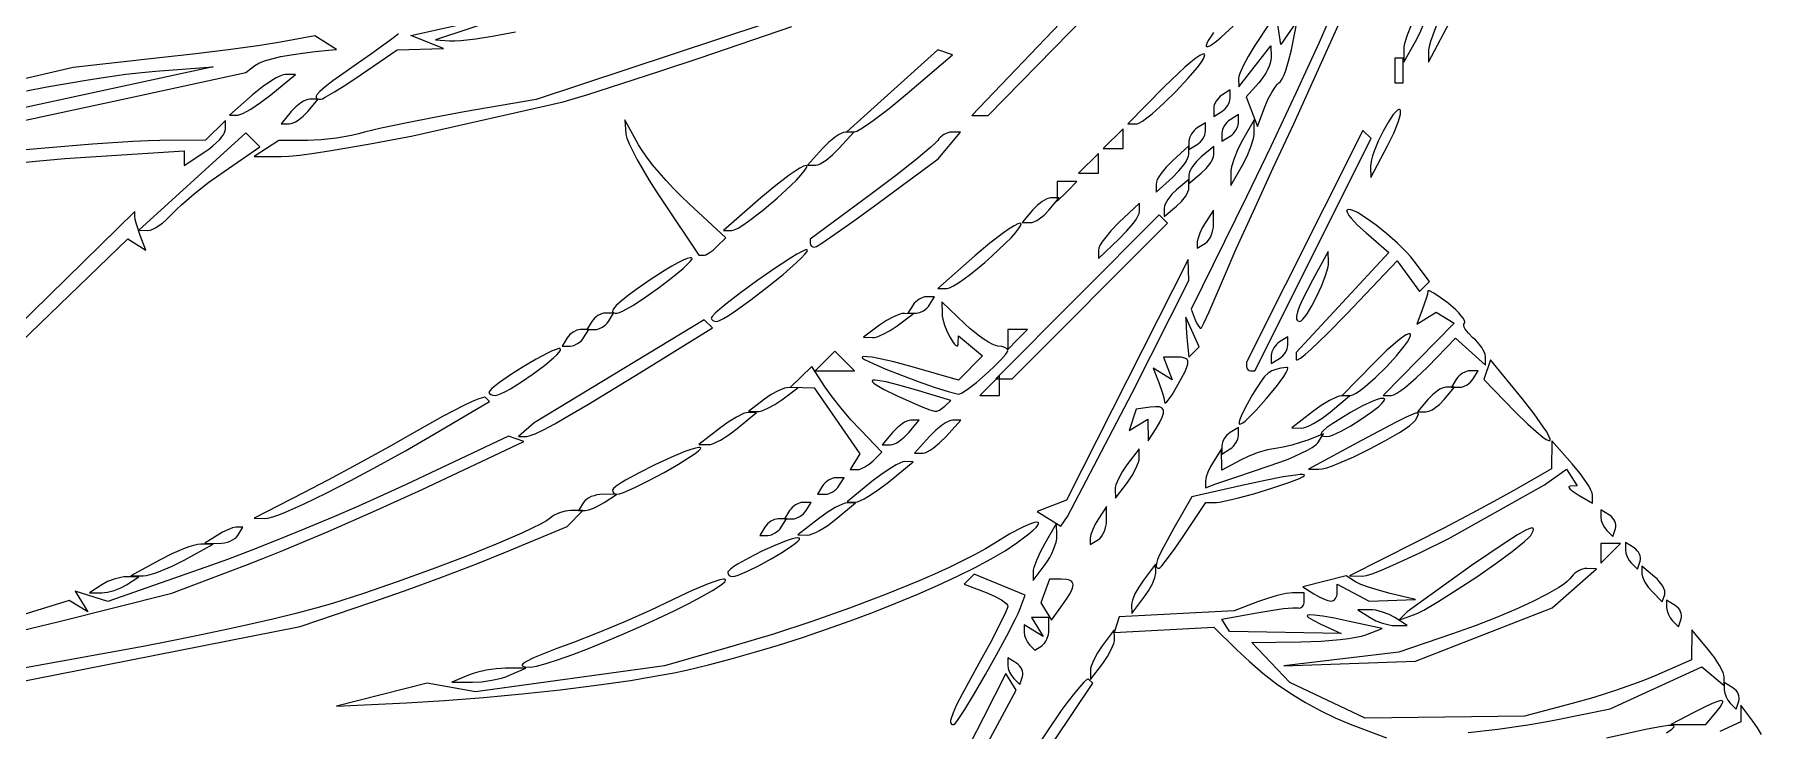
# Model space of a CAD drawing. Header units: millimetres. Extents: x 0.52 to 7.92, y 0.28 to 7.41.
# Drawn here: x 1.616 to 3.672, y 1.807 to 2.636 of the extents above; entities that cross this region are included whole.
import ezdxf

# ---------------------------------------------------------------- set-up
doc = ezdxf.new("R2010")
doc.units = ezdxf.units.MM
doc.header["$MEASUREMENT"] = 0

msp = doc.modelspace()

# ---------------------------------------------------------------- linework, layer by layer
at = {"flags": 128}
for points in [[(3.303922, 2.656863), (3.314982, 2.67896), (3.32404, 2.699265), (3.327526, 2.708041), (3.330161, 2.715525), (3.331827, 2.721436), (3.332408, 2.72549), (3.332408, 2.740196), (3.303922, 2.686275), (3.292861, 2.664177), (3.283803, 2.643873), (3.280317, 2.635096), (3.277683, 2.627612), (3.276016, 2.621702), (3.275435, 2.617647), (3.275435, 2.602941), (3.303922, 2.656863)], [(2.741445, 2.539216), (2.751354, 2.539216), (2.926471, 2.718678), (2.906863, 2.722692), (2.731537, 2.539216), (2.741445, 2.539216)], [(3.080572, 2.549621), (3.084565, 2.559098), (3.089049, 2.567637), (3.093475, 2.574301), (3.095496, 2.576638), (3.097296, 2.578155), (3.099057, 2.579895), (3.100966, 2.582873), (3.102961, 2.586926), (3.104982, 2.591892), (3.108858, 2.603915), (3.112108, 2.617647), (3.118837, 2.651961), (3.099737, 2.624139), (3.085806, 2.717043)], [(3.005083, 2.286342), (3.008062, 2.292099), (3.014207, 2.305651), (3.032408, 2.348039), (3.046552, 2.380549), (3.066831, 2.425582), (3.090534, 2.477187), (3.114954, 2.529412), (3.195542, 2.708686)], [(3.16672, 2.675466), (3.145099, 2.626417), (3.117523, 2.566158), (3.087537, 2.502329), (3.058687, 2.442574), (2.992986, 2.308824), (2.997704, 2.296146), (2.999746, 2.29145), (3.001818, 2.288036), (3.003677, 2.286226), (3.004452, 2.286023), (3.005083, 2.286342)], [(3.259804, 2.627451), (3.265244, 2.638128), (3.269699, 2.649081), (3.272709, 2.659023), (3.273529, 2.663212), (3.273815, 2.666667), (3.273815, 2.681373), (3.259804, 2.656863), (3.254364, 2.646186), (3.249909, 2.635233), (3.246898, 2.625291), (3.246079, 2.621101), (3.245793, 2.617647), (3.245793, 2.602941), (3.259804, 2.627451)], [(2.171569, 2.655356), (2.093137, 2.629507), (2.110465, 2.628479)], [(1.573529, 2.526966), (1.730392, 2.560786), (1.867647, 2.590553), (1.87835, 2.599111), (1.882914, 2.601802), (1.889722, 2.604456), (1.898561, 2.60703), (1.909215, 2.609478), (1.921469, 2.611757), (1.935109, 2.613823), (1.94992, 2.61563), (1.965686, 2.617136), (1.97549, 2.617947), (1.949473, 2.634442), (1.90856, 2.626802), (1.884552, 2.622948), (1.849426, 2.618101), (1.807904, 2.612882), (1.764706, 2.60791), (1.661765, 2.596657), (1.450244, 2.547204)], [(2.485294, 2.648766), (2.213035, 2.558365), (2.127549, 2.543612), (2.091735, 2.537132), (2.057415, 2.530394), (2.028486, 2.524195), (2.008841, 2.519332), (2.001466, 2.517415), (1.993229, 2.51562), (1.97528, 2.512559), (1.957211, 2.510464), (1.948825, 2.509878), (1.941241, 2.509654), (1.906863, 2.509504), (1.877451, 2.490496), (1.909594, 2.490346)], [(1.909594, 2.490346), (1.918596, 2.490828), (1.931915, 2.492269), (1.948908, 2.494565), (1.968931, 2.497614), (2.015494, 2.505564), (2.066457, 2.5153), (2.245098, 2.555629), (2.274653, 2.564488), (2.315265, 2.577356), (2.361581, 2.592505), (2.408246, 2.608212), (2.517473, 2.645571)], [(2.04902, 2.636807), (2.043442, 2.632075), (2.031878, 2.62344), (2.016018, 2.612129), (1.997549, 2.599372), (1.982764, 2.589146), (1.970918, 2.580571), (1.961923, 2.573557), (1.955688, 2.568017), (1.952124, 2.563862), (1.951316, 2.562277), (1.951142, 2.561004), (1.951592, 2.560034), (1.952653, 2.559354), (1.954315, 2.558954), (1.956567, 2.558824)], [(1.956567, 2.558824), (1.958562, 2.559424), (1.962109, 2.561144), (1.97307, 2.567463), (1.987863, 2.576815), (2.004902, 2.588235), (2.04765, 2.617647), (2.102941, 2.619025), (2.063725, 2.63448), (2.130062, 2.64919)], [(2.110465, 2.628479), (2.116311, 2.628398), (2.123421, 2.628756), (2.141142, 2.630719), (2.163057, 2.634216), (2.188592, 2.639093)], [(3.019332, 2.638126), (3.015663, 2.63286), (3.013011, 2.628546), (3.011375, 2.625219), (3.01076, 2.622916), (3.010836, 2.622161), (3.011167, 2.621675), (3.011755, 2.621464), (3.012598, 2.621532), (3.015056, 2.622524), (3.018542, 2.624688), (3.023059, 2.62806), (3.028608, 2.632677), (3.042815, 2.645796)], [(3.086544, 2.649862), (3.067847, 2.621499), (3.060599, 2.609713), (3.054686, 2.598589), (3.050718, 2.589378), (3.049653, 2.585882), (3.049302, 2.583333), (3.049456, 2.573529), (3.087799, 2.622549), (3.088017, 2.608615), (3.087756, 2.605479), (3.086923, 2.601902), (3.085578, 2.598009), (3.083782, 2.593924), (3.081595, 2.589773), (3.079078, 2.585681), (3.07629, 2.581771), (3.073293, 2.57817), (3.058351, 2.561659), (3.071933, 2.526265), (3.080572, 2.549621)], [(2.59208, 2.520032), (2.594939, 2.520888), (2.599734, 2.523505), (2.606209, 2.527695), (2.614106, 2.533272), (2.633141, 2.547838), (2.65478, 2.565701), (2.708733, 2.611795), (2.691176, 2.617416), (2.583333, 2.520457), (2.59208, 2.520032)], [(2.927342, 2.529412), (2.928713, 2.529631), (2.930422, 2.530273), (2.934749, 2.532712), (2.940113, 2.536516), (2.946304, 2.541468), (2.960326, 2.553961), (2.975132, 2.568474), (2.98904, 2.583289), (3.000368, 2.596686), (3.004539, 2.602317), (3.007434, 2.606949), (3.008843, 2.610368), (3.008924, 2.611556), (3.008555, 2.61236), (3.007835, 2.612629), (3.006696, 2.612443), (3.003261, 2.610788), (2.998448, 2.607555), (2.992452, 2.602904), (2.985471, 2.596996), (2.977701, 2.589989), (2.960583, 2.573324), (2.917486, 2.529412), (2.927342, 2.529412)], [(1.606397, 2.568696), (1.630622, 2.573361), (1.679657, 2.581857), (1.70302, 2.585457), (1.724648, 2.588469), (1.743817, 2.590777), (1.759804, 2.592265), (1.828431, 2.597302), (1.485294, 2.523007)], [(3.235294, 2.578431), (3.245098, 2.578431), (3.245098, 2.598039), (3.245098, 2.607843), (3.235294, 2.607843), (3.235294, 2.588235), (3.235294, 2.578431)], [(1.857843, 2.539878), (1.860413, 2.540379), (1.863971, 2.541797), (1.868356, 2.544034), (1.873407, 2.54699), (1.884865, 2.554665), (1.897059, 2.564029), (1.926471, 2.588138), (1.914762, 2.588187), (1.911849, 2.587702), (1.908046, 2.586296), (1.903514, 2.584066), (1.898413, 2.581112), (1.887151, 2.573428), (1.881311, 2.568896), (1.875547, 2.564035), (1.848039, 2.539835), (1.857843, 2.539878)], [(3.029412, 2.544118), (3.031381, 2.545535), (3.033218, 2.547244), (3.036336, 2.551277), (3.038442, 2.555696), (3.039016, 2.557888), (3.039216, 2.559981), (3.039216, 2.569785), (3.029412, 2.563725), (3.027442, 2.562308), (3.025605, 2.560599), (3.022488, 2.556566), (3.020381, 2.552147), (3.019808, 2.549955), (3.019608, 2.547862), (3.019608, 2.538058), (3.029412, 2.544118)], [(1.919168, 2.529412), (1.921386, 2.529712), (1.923937, 2.530572), (1.926731, 2.531932), (1.929677, 2.533732), (1.935664, 2.538408), (1.941176, 2.544118), (1.953381, 2.558824), (1.943577, 2.558824), (1.941359, 2.558523), (1.938808, 2.557663), (1.936014, 2.556303), (1.933068, 2.554504), (1.927081, 2.549828), (1.921569, 2.544118), (1.909364, 2.529412), (1.919168, 2.529412)], [(1.406877, 2.46547), (1.651961, 2.488074), (1.794118, 2.497125), (1.794118, 2.47994), (1.818627, 2.496), (1.823551, 2.499443), (1.828144, 2.503074), (1.832307, 2.506786), (1.835937, 2.510466), (1.838937, 2.514007), (1.841203, 2.517299), (1.842637, 2.520232), (1.843137, 2.522696), (1.843137, 2.533333), (1.819608, 2.509804), (1.765196, 2.509513), (1.751364, 2.509166), (1.732852, 2.508285), (1.685009, 2.505158), (1.628118, 2.500605), (1.568627, 2.495098)], [(2.412255, 2.37286), (2.413555, 2.373014), (2.415188, 2.373578), (2.419188, 2.375766), (2.42373, 2.379082), (2.428286, 2.383188), (2.438926, 2.393828), (2.395181, 2.43415), (2.386058, 2.442861), (2.376901, 2.452168), (2.367955, 2.461783), (2.359467, 2.471417), (2.351684, 2.480784), (2.344853, 2.489594), (2.33922, 2.49756), (2.335032, 2.504393), (2.318627, 2.534314), (2.319985, 2.517179), (2.321131, 2.512443), (2.323887, 2.505521), (2.328072, 2.496744), (2.333505, 2.486444), (2.340006, 2.474949), (2.347393, 2.462591), (2.355486, 2.449701), (2.364103, 2.436608), (2.406863, 2.37317), (2.412255, 2.37286)], [(3, 2.504902), (3.001969, 2.506319), (3.003807, 2.508028), (3.006924, 2.512061), (3.00903, 2.51648), (3.009604, 2.518672), (3.009804, 2.520765), (3.009804, 2.530569), (3, 2.52451), (2.998031, 2.523093), (2.996193, 2.521384), (2.993076, 2.517351), (2.99097, 2.512932), (2.990396, 2.51074), (2.990196, 2.508647), (2.990196, 2.498843), (3, 2.504902)], [(3.039216, 2.514706), (3.041185, 2.516123), (3.043022, 2.517832), (3.04614, 2.521865), (3.048246, 2.526284), (3.04882, 2.528476), (3.04902, 2.530569), (3.04902, 2.540373), (3.039216, 2.534314), (3.037246, 2.532896), (3.035409, 2.531187), (3.032292, 2.527155), (3.030185, 2.522735), (3.029612, 2.520544), (3.029412, 2.518451), (3.029412, 2.508647), (3.039216, 2.514706)], [(3.053922, 2.480392), (3.059362, 2.491069), (3.063817, 2.502022), (3.066827, 2.511964), (3.067647, 2.516153), (3.067933, 2.519608), (3.067933, 2.534314), (3.053922, 2.509804), (3.048481, 2.499127), (3.044026, 2.488174), (3.041016, 2.478232), (3.040196, 2.474043), (3.03991, 2.470588), (3.03991, 2.455882), (3.053922, 2.480392)], [(3.226632, 2.503376), (3.233967, 2.518396), (3.239239, 2.53143), (3.240948, 2.536766), (3.241957, 2.541082), (3.242204, 2.544203), (3.242023, 2.54526), (3.241628, 2.545954), (3.240978, 2.546355), (3.240201, 2.546406), (3.238303, 2.545533), (3.236012, 2.543485), (3.233408, 2.540413), (3.227572, 2.531798), (3.221425, 2.520892), (3.215597, 2.508898), (3.210716, 2.49702), (3.208827, 2.491501), (3.207412, 2.486462), (3.206549, 2.482054), (3.206316, 2.478428), (3.206749, 2.465686), (3.226632, 2.503376)], [(1.750931, 2.402387), (1.753469, 2.402725), (1.756574, 2.403859), (1.760124, 2.405705), (1.764, 2.408181), (1.76808, 2.411203), (1.772244, 2.414687), (1.776372, 2.41855), (1.780343, 2.42271), (1.784963, 2.427477), (1.790952, 2.433082), (1.806032, 2.445985), (1.823574, 2.459775), (1.841569, 2.472808), (1.884118, 2.502156), (1.867607, 2.518667), (1.740196, 2.402814), (1.750931, 2.402387)], [(2.545981, 2.480392), (2.548312, 2.480792), (2.551187, 2.481939), (2.554493, 2.483753), (2.558117, 2.486152), (2.565866, 2.492387), (2.573529, 2.5), (2.591274, 2.519608), (2.58147, 2.519608), (2.579139, 2.519208), (2.576263, 2.518061), (2.572957, 2.516247), (2.569334, 2.513848), (2.561585, 2.507613), (2.553922, 2.5), (2.536177, 2.480392), (2.545981, 2.480392)], [(2.544212, 2.382353), (2.546668, 2.383427), (2.551767, 2.386505), (2.568643, 2.397811), (2.592342, 2.414543), (2.620365, 2.434975), (2.691521, 2.487597), (2.718087, 2.519608), (2.707661, 2.519608), (2.705442, 2.519406), (2.703131, 2.518828), (2.698504, 2.516705), (2.694323, 2.513563), (2.692568, 2.511712), (2.691129, 2.509727), (2.688414, 2.506641), (2.683005, 2.501636), (2.6654, 2.486911), (2.640907, 2.467645), (2.612119, 2.445931), (2.539216, 2.392017), (2.539216, 2.387185), (2.53961, 2.385309), (2.540683, 2.383772), (2.542272, 2.382734), (2.544212, 2.382353)], [(2.9, 2.5), (2.911765, 2.5), (2.911765, 2.523529), (2.888235, 2.5), (2.9, 2.5)], [(3.06366, 2.235294), (3.068497, 2.235294), (3.20706, 2.511894), (3.197256, 2.521698), (3.058824, 2.245359), (3.058824, 2.240327), (3.059205, 2.238373), (3.060244, 2.236772), (3.061782, 2.235691), (3.06366, 2.235294)], [(2.870588, 2.470588), (2.882353, 2.470588), (2.882353, 2.494118), (2.858824, 2.470588), (2.870588, 2.470588)], [(2.970588, 2.465686), (2.978202, 2.47335), (2.984436, 2.481098), (2.986836, 2.484722), (2.988649, 2.488028), (2.989796, 2.490903), (2.990196, 2.493235), (2.990196, 2.503039), (2.970588, 2.485294), (2.962975, 2.477631), (2.95674, 2.469882), (2.954341, 2.466258), (2.952528, 2.462952), (2.951381, 2.460077), (2.95098, 2.457745), (2.95098, 2.447941), (2.970588, 2.465686)], [(3.004902, 2.470588), (3.010612, 2.476101), (3.015288, 2.482088), (3.017087, 2.485034), (3.018447, 2.487827), (3.019308, 2.490378), (3.019608, 2.492597), (3.019608, 2.502401), (3.004902, 2.490196), (2.999192, 2.484684), (2.994516, 2.478697), (2.992716, 2.475751), (2.991356, 2.472957), (2.990496, 2.470406), (2.990196, 2.468187), (2.990196, 2.458383), (3.004902, 2.470588)], [(2.446078, 2.40228), (2.448948, 2.403018), (2.453366, 2.405236), (2.459111, 2.408776), (2.465962, 2.413481), (2.482096, 2.425752), (2.5, 2.440785), (2.516356, 2.455849), (2.522942, 2.462445), (2.528278, 2.468204), (2.532224, 2.472967), (2.534639, 2.476574), (2.535229, 2.477894), (2.535383, 2.478865), (2.535084, 2.479468), (2.534314, 2.479682), (2.531444, 2.478918), (2.527026, 2.476682), (2.521281, 2.473131), (2.51443, 2.468422), (2.498296, 2.456166), (2.480392, 2.441176), (2.436275, 2.402546), (2.446078, 2.40228)], [(2.845098, 2.44902), (2.856863, 2.460784), (2.833333, 2.460784), (2.833333, 2.437255), (2.845098, 2.44902)], [(2.97549, 2.431373), (2.9812, 2.436885), (2.985876, 2.442872), (2.987676, 2.445818), (2.989036, 2.448612), (2.989896, 2.451163), (2.990196, 2.453381), (2.990196, 2.463185), (2.97549, 2.45098), (2.96978, 2.445468), (2.965104, 2.439481), (2.963305, 2.436535), (2.961945, 2.433741), (2.961084, 2.43119), (2.960784, 2.428972), (2.960784, 2.419168), (2.97549, 2.431373)], [(2.801521, 2.411765), (2.803739, 2.412065), (2.80629, 2.412925), (2.809084, 2.414285), (2.81203, 2.416085), (2.818017, 2.420761), (2.823529, 2.426471), (2.835734, 2.441176), (2.82593, 2.441176), (2.823712, 2.440876), (2.821161, 2.440016), (2.818367, 2.438656), (2.815421, 2.436857), (2.809434, 2.432181), (2.803922, 2.426471), (2.791717, 2.411765), (2.801521, 2.411765)], [(2.906863, 2.392157), (2.916379, 2.401871), (2.924173, 2.411299), (2.927172, 2.415569), (2.929439, 2.419363), (2.930872, 2.422547), (2.931373, 2.424987), (2.931373, 2.43479), (2.906863, 2.411765), (2.897346, 2.402051), (2.889553, 2.392623), (2.886554, 2.388353), (2.884287, 2.384559), (2.882853, 2.381374), (2.882353, 2.378935), (2.882353, 2.369131), (2.906863, 2.392157)], [(3.009804, 2.387255), (3.01177, 2.38881), (3.013599, 2.390916), (3.01525, 2.393478), (3.016684, 2.396404), (3.017861, 2.399601), (3.018742, 2.402977), (3.019288, 2.406438), (3.019458, 2.409892), (3.019308, 2.426471), (3.009804, 2.411765), (3.006102, 2.405429), (3.003048, 2.399049), (3.000958, 2.393367), (3.00015, 2.389127), (3, 2.381196), (3.009804, 2.387255)], [(3.178157, 2.303163), (3.237985, 2.366129), (3.264503, 2.329863), (3.276437, 2.341796), (3.258367, 2.365751), (3.254233, 2.370889), (3.249433, 2.376269), (3.238302, 2.387396), (3.225921, 2.398414), (3.213235, 2.408604), (3.201187, 2.417246), (3.190723, 2.423621), (3.18638, 2.425733), (3.182787, 2.427009), (3.180063, 2.427358), (3.179064, 2.427158), (3.178325, 2.426691), (3.178045, 2.426152), (3.178047, 2.425392), (3.178847, 2.423269), (3.180634, 2.420431), (3.183313, 2.416992), (3.190974, 2.408757), (3.201085, 2.399455), (3.227962, 2.376337), (3.117647, 2.257183), (3.117988, 2.24869), (3.118334, 2.248151), (3.119278, 2.248269), (3.122842, 2.25036), (3.128433, 2.254741), (3.135804, 2.261188), (3.1549, 2.279384), (3.178157, 2.303163)], [(1.563725, 2.235377), (1.727145, 2.392291), (1.74843, 2.379136), (1.741862, 2.396252), (1.737223, 2.410076), (1.735812, 2.415631), (1.735294, 2.419275), (1.735294, 2.425181), (1.551661, 2.245098)], [(2.702171, 2.33336), (2.705255, 2.334147), (2.709827, 2.336412), (2.715664, 2.339997), (2.722545, 2.344743), (2.73025, 2.350489), (2.738557, 2.357078), (2.747244, 2.364351), (2.756092, 2.372147), (2.771986, 2.387216), (2.77837, 2.393806), (2.78353, 2.399554), (2.78733, 2.404301), (2.789635, 2.407888), (2.790184, 2.409197), (2.790309, 2.410156), (2.789992, 2.410745), (2.789216, 2.410945), (2.786346, 2.41015), (2.781928, 2.407879), (2.776183, 2.404291), (2.769332, 2.399544), (2.753198, 2.387213), (2.735294, 2.372158), (2.691176, 2.333386), (2.702171, 2.33336)], [(2.769985, 2.22549), (2.779799, 2.22549), (2.964677, 2.41114), (2.954883, 2.420934), (2.760172, 2.22549), (2.769985, 2.22549)], [(2.309508, 2.303922), (2.312406, 2.304606), (2.316742, 2.306546), (2.3288, 2.313505), (2.343825, 2.323428), (2.359959, 2.334945), (2.375345, 2.346685), (2.388125, 2.357277), (2.392957, 2.361715), (2.396441, 2.365352), (2.398345, 2.368016), (2.398632, 2.36893), (2.398437, 2.369537), (2.397705, 2.369877), (2.396538, 2.369893), (2.392998, 2.369008), (2.388022, 2.366989), (2.381813, 2.363943), (2.374575, 2.359976), (2.366513, 2.355194), (2.348728, 2.343611), (2.33447, 2.333633), (2.323048, 2.325254), (2.314381, 2.318391), (2.308387, 2.312962), (2.304984, 2.308883), (2.304229, 2.307324), (2.304091, 2.306071), (2.304561, 2.305115), (2.305627, 2.304445), (2.307279, 2.304051), (2.309508, 2.303922)], [(2.428031, 2.294118), (2.431189, 2.295018), (2.436167, 2.297567), (2.442676, 2.301537), (2.450429, 2.306702), (2.468517, 2.319708), (2.488129, 2.334768), (2.506965, 2.350066), (2.522725, 2.363784), (2.528733, 2.369484), (2.533108, 2.374107), (2.535565, 2.377428), (2.535983, 2.378529), (2.535814, 2.379219), (2.535079, 2.379415), (2.533768, 2.379155), (2.529576, 2.377377), (2.523551, 2.374108), (2.51601, 2.369572), (2.497631, 2.357596), (2.476955, 2.343239), (2.456496, 2.328295), (2.438768, 2.314552), (2.431715, 2.308692), (2.426288, 2.303804), (2.422801, 2.300113), (2.421883, 2.298786), (2.421569, 2.297842), (2.422079, 2.296396), (2.423467, 2.295212), (2.425522, 2.294411), (2.428031, 2.294118)], [(2.84577, 2.061792), (2.922009, 2.208203), (2.990196, 2.342876), (2.989165, 2.367647), (2.844279, 2.080967), (2.809373, 2.067573), (2.837718, 2.050055), (2.84577, 2.061792)], [(3.122297, 2.294118), (3.12389, 2.294755), (3.125882, 2.29657), (3.128202, 2.299419), (3.130781, 2.303156), (3.136436, 2.312719), (3.142287, 2.324103), (3.147773, 2.33615), (3.152336, 2.347705), (3.155415, 2.35761), (3.156224, 2.361583), (3.156452, 2.364709), (3.156041, 2.377451), (3.137255, 2.343137), (3.1308, 2.331045), (3.125699, 2.320805), (3.121932, 2.312343), (3.119475, 2.305585), (3.118305, 2.300457), (3.118196, 2.298482), (3.118401, 2.296886), (3.118916, 2.295661), (3.119739, 2.294797), (3.120867, 2.294286), (3.122297, 2.294118)], [(2.665509, 2.303922), (2.667603, 2.304122), (2.669794, 2.304695), (2.674213, 2.306801), (2.678246, 2.309919), (2.679955, 2.311756), (2.681373, 2.313725), (2.687432, 2.323529), (2.677628, 2.323529), (2.675535, 2.323329), (2.673343, 2.322756), (2.668924, 2.32065), (2.664891, 2.317532), (2.663182, 2.315695), (2.661765, 2.313725), (2.655706, 2.303922), (2.665509, 2.303922)], [(3.23133, 2.205882), (3.233999, 2.20658), (3.237797, 2.208581), (3.242548, 2.211743), (3.248073, 2.215927), (3.260744, 2.226801), (3.274396, 2.240078), (3.30754, 2.274274), (3.343137, 2.242059), (3.343137, 2.252182), (3.342832, 2.254469), (3.341958, 2.257091), (3.340576, 2.259957), (3.338748, 2.262974), (3.333996, 2.269092), (3.331196, 2.272009), (3.328194, 2.274706), (3.322772, 2.279901), (3.319053, 2.284877), (3.317937, 2.287106), (3.317371, 2.289069), (3.317398, 2.290696), (3.318058, 2.291914), (3.31853, 2.293268), (3.318017, 2.295281), (3.316597, 2.297856), (3.31435, 2.300895), (3.311357, 2.304301), (3.307695, 2.307975), (3.298687, 2.315739), (3.2893, 2.322743), (3.281612, 2.327757), (3.276418, 2.330312), (3.275003, 2.330523), (3.274635, 2.330336), (3.27451, 2.329945), (3.273992, 2.326726), (3.27258, 2.321519), (3.267942, 2.308017), (3.261374, 2.290901), (3.284314, 2.305079), (3.305756, 2.291827), (3.221408, 2.205882), (3.23133, 2.205882)], [(2.283157, 2.284314), (2.28525, 2.284514), (2.287441, 2.285087), (2.29186, 2.287194), (2.295893, 2.290311), (2.297602, 2.292148), (2.29902, 2.294118), (2.305079, 2.303922), (2.295275, 2.303922), (2.293182, 2.303721), (2.29099, 2.303148), (2.286571, 2.301042), (2.282538, 2.297924), (2.280829, 2.296087), (2.279412, 2.294118), (2.273353, 2.284314), (2.283157, 2.284314)], [(2.715686, 2.207416), (2.717413, 2.207725), (2.720071, 2.209017), (2.727607, 2.214047), (2.737142, 2.221489), (2.747524, 2.230328), (2.757604, 2.239549), (2.766228, 2.248134), (2.772248, 2.255067), (2.77392, 2.257597), (2.77451, 2.259334), (2.774271, 2.260413), (2.773585, 2.26142), (2.771068, 2.263128), (2.767341, 2.264282), (2.762791, 2.264706), (2.759876, 2.265244), (2.756072, 2.266785), (2.751539, 2.269221), (2.746438, 2.272444), (2.74093, 2.276347), (2.735177, 2.280821), (2.729338, 2.285758), (2.723576, 2.29105), (2.696078, 2.317394), (2.696229, 2.303305), (2.696469, 2.300268), (2.697094, 2.296882), (2.699278, 2.28946), (2.702342, 2.281833), (2.705848, 2.274792), (2.709359, 2.269132), (2.710979, 2.267067), (2.712436, 2.265644), (2.713675, 2.264962), (2.714641, 2.265121), (2.71528, 2.26622), (2.715536, 2.268357), (2.715686, 2.276911), (2.744551, 2.252955), (2.715693, 2.224097), (2.660715, 2.24008), (2.639007, 2.245925), (2.620544, 2.250025), (2.613139, 2.251304), (2.607279, 2.252006), (2.603207, 2.252085), (2.601918, 2.251876), (2.601167, 2.251494), (2.601115, 2.25107), (2.601601, 2.250468), (2.604064, 2.248775), (2.614106, 2.243764), (2.629353, 2.237208), (2.647862, 2.229855), (2.667691, 2.222452), (2.6869, 2.215746), (2.703545, 2.210485), (2.715686, 2.207416)], [(2.613322, 2.274822), (2.615796, 2.275053), (2.618855, 2.275836), (2.626244, 2.27883), (2.634526, 2.28334), (2.642734, 2.288904), (2.661765, 2.303298), (2.651384, 2.30361), (2.64891, 2.303379), (2.645851, 2.302595), (2.638462, 2.299602), (2.63018, 2.295092), (2.621972, 2.289527), (2.602941, 2.275133), (2.613322, 2.274822)], [(2.199664, 2.156863), (2.201896, 2.157053), (2.20461, 2.157652), (2.211797, 2.160248), (2.221839, 2.164994), (2.235353, 2.172231), (2.252953, 2.182302), (2.275255, 2.195549), (2.336427, 2.232941), (2.422854, 2.286296), (2.413204, 2.295946), (2.210784, 2.17316), (2.192157, 2.156863), (2.199664, 2.156863)], [(2.253745, 2.264706), (2.255838, 2.264906), (2.25803, 2.265479), (2.262449, 2.267586), (2.266482, 2.270703), (2.268191, 2.27254), (2.269608, 2.27451), (2.275667, 2.284314), (2.265863, 2.284314), (2.26377, 2.284114), (2.261578, 2.28354), (2.257159, 2.281434), (2.253126, 2.278316), (2.251417, 2.276479), (2.25, 2.27451), (2.243941, 2.264706), (2.253745, 2.264706)], [(2.786275, 2.272549), (2.798039, 2.284314), (2.77451, 2.284314), (2.77451, 2.260784), (2.786275, 2.272549)], [(2.996309, 2.257747), (3.002422, 2.26386), (2.986464, 2.29902), (2.986859, 2.286765), (2.987571, 2.27475), (2.988725, 2.263072), (2.990196, 2.251634), (2.996309, 2.257747)], [(2.164391, 2.205882), (2.167355, 2.206449), (2.171481, 2.208057), (2.176574, 2.210564), (2.182438, 2.213833), (2.195697, 2.22209), (2.209697, 2.23171), (2.222876, 2.241572), (2.233671, 2.250556), (2.237686, 2.254368), (2.240519, 2.257542), (2.241975, 2.259935), (2.242125, 2.260796), (2.241858, 2.26141), (2.241211, 2.261685), (2.240149, 2.261662), (2.236891, 2.260796), (2.232314, 2.25895), (2.226646, 2.256265), (2.212953, 2.248936), (2.197643, 2.239929), (2.182549, 2.230361), (2.169499, 2.221351), (2.164314, 2.217405), (2.160327, 2.214018), (2.157767, 2.21133), (2.157094, 2.210292), (2.156863, 2.209482), (2.157457, 2.208084), (2.159074, 2.20694), (2.161468, 2.206166), (2.164391, 2.205882)], [(3.098039, 2.25), (3.100009, 2.251417), (3.101846, 2.253126), (3.104963, 2.257159), (3.10707, 2.261578), (3.107643, 2.26377), (3.107843, 2.265863), (3.107843, 2.275667), (3.098039, 2.269608), (3.09607, 2.268191), (3.094233, 2.266482), (3.091115, 2.262449), (3.089009, 2.25803), (3.088435, 2.255838), (3.088235, 2.253745), (3.088235, 2.243941), (3.098039, 2.25)], [(3.182362, 2.205882), (3.185326, 2.206634), (3.189334, 2.208764), (3.194204, 2.212086), (3.199756, 2.216415), (3.21218, 2.227347), (3.225156, 2.240069), (3.237235, 2.253094), (3.246967, 2.264931), (3.2505, 2.269939), (3.252903, 2.274091), (3.253995, 2.277202), (3.253993, 2.278308), (3.253595, 2.279085), (3.252901, 2.279378), (3.251839, 2.279266), (3.248697, 2.277895), (3.244345, 2.275112), (3.238959, 2.271057), (3.232717, 2.26587), (3.225793, 2.259691), (3.210609, 2.244918), (3.172491, 2.205882), (3.182362, 2.205882)], [(2.568627, 2.235294), (2.592157, 2.235294), (2.568627, 2.258824), (2.545098, 2.235294), (2.568627, 2.235294)], [(2.97549, 2.215686), (2.981394, 2.226272), (2.985602, 2.234588), (2.988111, 2.240899), (2.988728, 2.243385), (2.988919, 2.245469), (2.988683, 2.247184), (2.988021, 2.248563), (2.986932, 2.249639), (2.985416, 2.250445), (2.981099, 2.251381), (2.975068, 2.251634), (2.959941, 2.251634), (2.970364, 2.224472), (2.947648, 2.238511), (2.954216, 2.221395), (2.958957, 2.207382), (2.960479, 2.201622), (2.961132, 2.197728), (2.961487, 2.196912), (2.962372, 2.197118), (2.963727, 2.198272), (2.965493, 2.200301), (2.970023, 2.206687), (2.97549, 2.215686)], [(3.420113, 2.15214), (3.420349, 2.152808), (3.420194, 2.153926), (3.418785, 2.157404), (3.416022, 2.162368), (3.412043, 2.168614), (3.400986, 2.184124), (3.386708, 2.202288), (3.349077, 2.248212), (3.341272, 2.224796), (3.37858, 2.186355), (3.393399, 2.171763), (3.40617, 2.160447), (3.411361, 2.15637), (3.415529, 2.153532), (3.418503, 2.152075), (3.419489, 2.151909), (3.420113, 2.15214)], [(2.5955, 2.117647), (2.597404, 2.117859), (2.599591, 2.118468), (2.604505, 2.120704), (2.609623, 2.124013), (2.614329, 2.128054), (2.624736, 2.138462), (2.599033, 2.164819), (2.587781, 2.176987), (2.576145, 2.190634), (2.565496, 2.20409), (2.557208, 2.215686), (2.541085, 2.240196), (2.515686, 2.215686), (2.544118, 2.214942), (2.598572, 2.136245), (2.587078, 2.117647), (2.5955, 2.117647)], [(2.687092, 2.187002), (2.689856, 2.187263), (2.693154, 2.188512), (2.696574, 2.190547), (2.6997, 2.193164), (2.70659, 2.200054), (2.66457, 2.212623), (2.644801, 2.21827), (2.629717, 2.222013), (2.6194, 2.223878), (2.616054, 2.224114), (2.613931, 2.223889), (2.613039, 2.223207), (2.613391, 2.222071), (2.614994, 2.220483), (2.617861, 2.218447), (2.627422, 2.213043), (2.642157, 2.205882), (2.671533, 2.192848), (2.681777, 2.188716), (2.687092, 2.187002)], [(2.752941, 2.205882), (2.764706, 2.205882), (2.764706, 2.229412), (2.741176, 2.205882), (2.752941, 2.205882)], [(3.082212, 2.201798), (3.094415, 2.21663), (3.103104, 2.228629), (3.105879, 2.233182), (3.107474, 2.236567), (3.107789, 2.238629), (3.107434, 2.239116), (3.106722, 2.239216), (3.099566, 2.238245), (3.093678, 2.236936), (3.088717, 2.235019), (3.084341, 2.232223), (3.080207, 2.228276), (3.075973, 2.222907), (3.071298, 2.215846), (3.065839, 2.206821), (3.057462, 2.192027), (3.052149, 2.181255), (3.050628, 2.177381), (3.049858, 2.174517), (3.049831, 2.172664), (3.050096, 2.172118), (3.050544, 2.171826), (3.051991, 2.172002), (3.054166, 2.173195), (3.057064, 2.175407), (3.06068, 2.178638), (3.070043, 2.188168), (3.082212, 2.201798)], [(3.312568, 2.215686), (3.314661, 2.215886), (3.316853, 2.21646), (3.321272, 2.218566), (3.325305, 2.221684), (3.327014, 2.223521), (3.328431, 2.22549), (3.334491, 2.235294), (3.324687, 2.235294), (3.322594, 2.235094), (3.320402, 2.234521), (3.315983, 2.232414), (3.31195, 2.229297), (3.310241, 2.22746), (3.308824, 2.22549), (3.302764, 2.215686), (3.312568, 2.215686)], [(1.889985, 2.059295), (1.893819, 2.059747), (1.899428, 2.061277), (1.906682, 2.06382), (1.915449, 2.067311), (1.937001, 2.076875), (1.963034, 2.089448), (1.9925, 2.104506), (2.024351, 2.121529), (2.057537, 2.139993), (2.09101, 2.159378), (2.157511, 2.198698), (2.152728, 2.203482), (2.151844, 2.203739), (2.150207, 2.203537), (2.14484, 2.20184), (2.13696, 2.198551), (2.1269, 2.193834), (2.101572, 2.180762), (2.071521, 2.163922), (2.037206, 2.144345), (2.000268, 2.12382), (1.965145, 2.104784), (1.936275, 2.089673), (1.877451, 2.059767), (1.889985, 2.059295)], [(2.476067, 2.186586), (2.478541, 2.186817), (2.4816, 2.187601), (2.488989, 2.190594), (2.497271, 2.195104), (2.505479, 2.200669), (2.52451, 2.215063), (2.514129, 2.215374), (2.511655, 2.215143), (2.508596, 2.21436), (2.501207, 2.211366), (2.492925, 2.206857), (2.484717, 2.201292), (2.465686, 2.186898), (2.476067, 2.186586)], [(3.123914, 2.166885), (3.12663, 2.167234), (3.130077, 2.168321), (3.134114, 2.170068), (3.138601, 2.172395), (3.14836, 2.178479), (3.158228, 2.185948), (3.181373, 2.20523), (3.171569, 2.205338), (3.169099, 2.204969), (3.165828, 2.203867), (3.157445, 2.199783), (3.147545, 2.19371), (3.137255, 2.186275), (3.112745, 2.167103), (3.123914, 2.166885)], [(3.154412, 2.156899), (3.157333, 2.15736), (3.161214, 2.158646), (3.171189, 2.163255), (3.183002, 2.169848), (3.195318, 2.17755), (3.206804, 2.185483), (3.216124, 2.192772), (3.219555, 2.1959), (3.221944, 2.198539), (3.223125, 2.200577), (3.223209, 2.201338), (3.22293, 2.201907), (3.222259, 2.202284), (3.221245, 2.202438), (3.218272, 2.202105), (3.214174, 2.200976), (3.209117, 2.199116), (3.196788, 2.193472), (3.182608, 2.185705), (3.170805, 2.178572), (3.161453, 2.172536), (3.154509, 2.167553), (3.149931, 2.163579), (3.148515, 2.161957), (3.147674, 2.16057), (3.147404, 2.159414), (3.147698, 2.158483), (3.148551, 2.157772), (3.149958, 2.157274), (3.154412, 2.156899)], [(3.272109, 2.186275), (3.274327, 2.186575), (3.276879, 2.187435), (3.279672, 2.188795), (3.282618, 2.190594), (3.288605, 2.19527), (3.294118, 2.20098), (3.306322, 2.215686), (3.296519, 2.215686), (3.2943, 2.215386), (3.291749, 2.214526), (3.288955, 2.213166), (3.286009, 2.211366), (3.280022, 2.20669), (3.27451, 2.20098), (3.262305, 2.186275), (3.272109, 2.186275)], [(2.418032, 2.147277), (2.420747, 2.147627), (2.424194, 2.148714), (2.428232, 2.15046), (2.432718, 2.152787), (2.442477, 2.158871), (2.452345, 2.16634), (2.47549, 2.185622), (2.465686, 2.18573), (2.463217, 2.185361), (2.459946, 2.18426), (2.451562, 2.180175), (2.441663, 2.174102), (2.431373, 2.166667), (2.406863, 2.147495), (2.418032, 2.147277)], [(2.95098, 2.166667), (2.955417, 2.173989), (2.958375, 2.179998), (2.959839, 2.184754), (2.960005, 2.186682), (2.959792, 2.18832), (2.959196, 2.189675), (2.958217, 2.190756), (2.956851, 2.19157), (2.955097, 2.192124), (2.950417, 2.192486), (2.944159, 2.191903), (2.927534, 2.189463), (2.919025, 2.163937), (2.941176, 2.177628), (2.941477, 2.151961), (2.95098, 2.166667)], [(3.144934, 2.11787), (3.148874, 2.118337), (3.154312, 2.119772), (3.161018, 2.122057), (3.168764, 2.125077), (3.186464, 2.132856), (3.205583, 2.142178), (3.224293, 2.152112), (3.240765, 2.161728), (3.247592, 2.166126), (3.253173, 2.170096), (3.257282, 2.173521), (3.259689, 2.176284), (3.262382, 2.180994), (3.263082, 2.18271), (3.263248, 2.183961), (3.262804, 2.184718), (3.261672, 2.184952), (3.259775, 2.184634), (3.257037, 2.183737), (3.248731, 2.180084), (3.236136, 2.173761), (3.195623, 2.152183), (3.132353, 2.118092), (3.144934, 2.11787)], [(2.634854, 2.147059), (2.637073, 2.147359), (2.639624, 2.148219), (2.642417, 2.149579), (2.645363, 2.151379), (2.65135, 2.156055), (2.656863, 2.161765), (2.669068, 2.176471), (2.659264, 2.176471), (2.657045, 2.17617), (2.654494, 2.17531), (2.6517, 2.17395), (2.648754, 2.172151), (2.642767, 2.167475), (2.637255, 2.161765), (2.62505, 2.147059), (2.634854, 2.147059)], [(2.673432, 2.137255), (2.675763, 2.137655), (2.678638, 2.138802), (2.681944, 2.140615), (2.685568, 2.143015), (2.693317, 2.149249), (2.70098, 2.156863), (2.718725, 2.176471), (2.708921, 2.176471), (2.70659, 2.17607), (2.703714, 2.174923), (2.700408, 2.17311), (2.696785, 2.170711), (2.689036, 2.164476), (2.681373, 2.156863), (2.663628, 2.137255), (2.673432, 2.137255)], [(3.022059, 2.100464), (3.045799, 2.108618), (3.085669, 2.121871), (3.09612, 2.125481), (3.106132, 2.129272), (3.115466, 2.133131), (3.123885, 2.136944), (3.13115, 2.140598), (3.137025, 2.14398), (3.141271, 2.146976), (3.14365, 2.149474), (3.150275, 2.160195), (3.13151, 2.152729), (3.12267, 2.149641), (3.11247, 2.146752), (3.102175, 2.144385), (3.093045, 2.142866), (3.083662, 2.141007), (3.072678, 2.13772), (3.061461, 2.133467), (3.051378, 2.128713), (3.029412, 2.116957), (3.029112, 2.142157), (3.019608, 2.127451), (3.015906, 2.121078), (3.012852, 2.114597), (3.010762, 2.108766), (3.009954, 2.104343), (3.009804, 2.095941), (3.022059, 2.100464)], [(3.039216, 2.142157), (3.041185, 2.143574), (3.043022, 2.145283), (3.04614, 2.149316), (3.048246, 2.153735), (3.04882, 2.155927), (3.04902, 2.15802), (3.04902, 2.167824), (3.039216, 2.161765), (3.037246, 2.160347), (3.035409, 2.158638), (3.032292, 2.154606), (3.030185, 2.150186), (3.029612, 2.147995), (3.029412, 2.145902), (3.029412, 2.136098), (3.039216, 2.142157)], [(1.58938, 1.923009), (1.645347, 1.936664), (1.779412, 1.970496), (1.867647, 2.003643), (1.887848, 2.011468), (1.911482, 2.021024), (1.965607, 2.043847), (2.023145, 2.069147), (2.077221, 2.093962), (2.19856, 2.151134), (2.180088, 2.157291), (2.058181, 2.099695), (2.031315, 2.087291), (2.001653, 2.074105), (1.970174, 2.060542), (1.937856, 2.047005), (1.905677, 2.033898), (1.874615, 2.021627), (1.845647, 2.010593), (1.819752, 2.001202), (1.70323, 1.960305), (1.664211, 1.972689), (1.6795, 1.947951), (1.657261, 1.961695), (1.59179, 1.941473)], [(2.309149, 2.088235), (2.312367, 2.088807), (2.317184, 2.090427), (2.330592, 2.096243), (2.347318, 2.104544), (2.365307, 2.114192), (2.382506, 2.124048), (2.39686, 2.132973), (2.402327, 2.136731), (2.406313, 2.139828), (2.408561, 2.142124), (2.408952, 2.142927), (2.408812, 2.143475), (2.408046, 2.143818), (2.406762, 2.143866), (2.402786, 2.143146), (2.397168, 2.141451), (2.390191, 2.138919), (2.373299, 2.131888), (2.354383, 2.123148), (2.335714, 2.113792), (2.319567, 2.104915), (2.313148, 2.100997), (2.308212, 2.09761), (2.305041, 2.094889), (2.304207, 2.093822), (2.303922, 2.092972), (2.304334, 2.091133), (2.305457, 2.089627), (2.30712, 2.088609), (2.309149, 2.088235)], [(2.916978, 2.102364), (2.922543, 2.110572), (2.927053, 2.118854), (2.930046, 2.126243), (2.93083, 2.129302), (2.931061, 2.131776), (2.930749, 2.142157), (2.916355, 2.123126), (2.910791, 2.114918), (2.906281, 2.106636), (2.903287, 2.099247), (2.902504, 2.096188), (2.902273, 2.093714), (2.902584, 2.083333), (2.916978, 2.102364)], [(3.196525, 1.990504), (3.201359, 1.991363), (3.209327, 1.993944), (3.220008, 1.998064), (3.232981, 2.003539), (3.264114, 2.017817), (3.299352, 2.03531), (3.413412, 2.099213), (3.4398, 2.118002), (3.452138, 2.098039), (3.444206, 2.097741), (3.442963, 2.097477), (3.44248, 2.096837), (3.44272, 2.095862), (3.443644, 2.094595), (3.447396, 2.091354), (3.453431, 2.08745), (3.470588, 2.077457), (3.470588, 2.087201), (3.470094, 2.08972), (3.468679, 2.093156), (3.466441, 2.097354), (3.463479, 2.102164), (3.455785, 2.113004), (3.446388, 2.124453), (3.422188, 2.151961), (3.421569, 2.118474), (3.379902, 2.094389), (3.357535, 2.081901), (3.327436, 2.065703), (3.293545, 2.047891), (3.259804, 2.030558), (3.181373, 1.990813), (3.196525, 1.990504)], [(2.593137, 2.078833), (2.595707, 2.079264), (2.599265, 2.080617), (2.60365, 2.082795), (2.608701, 2.0857), (2.620159, 2.0933), (2.632353, 2.102637), (2.661765, 2.126746), (2.651961, 2.12705), (2.649391, 2.126619), (2.645833, 2.125265), (2.641448, 2.123087), (2.636397, 2.120182), (2.624939, 2.112582), (2.612745, 2.103245), (2.583333, 2.079137), (2.593137, 2.078833)], [(2.557666, 2.088235), (2.559759, 2.088435), (2.561951, 2.089009), (2.56637, 2.091115), (2.570403, 2.094233), (2.572112, 2.09607), (2.573529, 2.098039), (2.579589, 2.107843), (2.569785, 2.107843), (2.567692, 2.107643), (2.5655, 2.10707), (2.561081, 2.104963), (2.557048, 2.101846), (2.555339, 2.100009), (2.553922, 2.098039), (2.547862, 2.088235), (2.557666, 2.088235)], [(2.95458, 2), (2.955832, 2.0008), (2.958025, 2.003094), (2.964745, 2.01152), (2.97377, 2.023989), (2.98413, 2.039216), (3.010082, 2.078431), (3.022869, 2.078431), (3.026525, 2.078777), (3.032036, 2.079768), (3.047543, 2.083407), (3.067222, 2.088793), (3.088907, 2.095371), (3.109069, 2.102101), (3.121819, 2.107055), (3.125473, 2.108861), (3.127345, 2.110217), (3.127619, 2.110725), (3.127457, 2.11112), (3.125835, 2.111568), (3.122501, 2.11156), (3.117479, 2.111094), (3.102465, 2.108776), (3.080982, 2.104598), (3.053219, 2.098543), (2.993692, 2.085034), (2.972336, 2.047928), (2.95976, 2.025216), (2.955641, 2.016905), (2.952895, 2.010432), (2.951471, 2.00565), (2.951312, 2.002414), (2.951691, 2.001331), (2.952366, 2.000579), (2.953332, 2.000142), (2.95458, 2)], [(2.27148, 2.068778), (2.27572, 2.069586), (2.281402, 2.071675), (2.287782, 2.074729), (2.294118, 2.078431), (2.308824, 2.087935), (2.292245, 2.088085), (2.288791, 2.087915), (2.28533, 2.08737), (2.281954, 2.086489), (2.278757, 2.085311), (2.275831, 2.083877), (2.273269, 2.082226), (2.271163, 2.080398), (2.269608, 2.078431), (2.263549, 2.068627), (2.27148, 2.068778)], [(2.518451, 2.058824), (2.520544, 2.059024), (2.522735, 2.059597), (2.527155, 2.061703), (2.531187, 2.064821), (2.532896, 2.066658), (2.534314, 2.068627), (2.540373, 2.078431), (2.530569, 2.078431), (2.528476, 2.078231), (2.526284, 2.077658), (2.521865, 2.075551), (2.517832, 2.072434), (2.516123, 2.070597), (2.514706, 2.068627), (2.508647, 2.058824), (2.518451, 2.058824)], [(2.535679, 2.039434), (2.538395, 2.039783), (2.541841, 2.04087), (2.545879, 2.042617), (2.550365, 2.044944), (2.560124, 2.051028), (2.569992, 2.058497), (2.593137, 2.077779), (2.583333, 2.077887), (2.580864, 2.077518), (2.577593, 2.076416), (2.56921, 2.072332), (2.55931, 2.066259), (2.54902, 2.058824), (2.52451, 2.039652), (2.535679, 2.039434)], [(1.586265, 1.862394), (1.93216, 1.930671), (2.017551, 1.959505), (2.056503, 1.973129), (2.099439, 1.988908), (2.141146, 2.004887), (2.17641, 2.019109), (2.249879, 2.049879), (2.268627, 2.068627), (2.253922, 2.068627), (2.250777, 2.068447), (2.247477, 2.06793), (2.2408, 2.066031), (2.234679, 2.063221), (2.232073, 2.061565), (2.229902, 2.059789), (2.22559, 2.056668), (2.218329, 2.052581), (2.208412, 2.047643), (2.19613, 2.041969), (2.165641, 2.02887), (2.129198, 2.014199), (2.089136, 1.998873), (2.047789, 1.983806), (2.007495, 1.969915), (1.970588, 1.958115), (1.950947, 1.952507), (1.927014, 1.946253), (1.899716, 1.939564), (1.869975, 1.932649), (1.838719, 1.925718), (1.80687, 1.918981), (1.775355, 1.912649), (1.745098, 1.90693), (1.602941, 1.881032)], [(2.489039, 2.039216), (2.491132, 2.039416), (2.493324, 2.039989), (2.497743, 2.042096), (2.501776, 2.045213), (2.503485, 2.04705), (2.504902, 2.04902), (2.510961, 2.058824), (2.501157, 2.058824), (2.499064, 2.058623), (2.496872, 2.05805), (2.492453, 2.055944), (2.48842, 2.052826), (2.486711, 2.050989), (2.485294, 2.04902), (2.479235, 2.039216), (2.489039, 2.039216)], [(2.882353, 2.034314), (2.884319, 2.035869), (2.886148, 2.037975), (2.887799, 2.040537), (2.889233, 2.043463), (2.89041, 2.04666), (2.891291, 2.050036), (2.891837, 2.053497), (2.892007, 2.056951), (2.891857, 2.073529), (2.882353, 2.058824), (2.878651, 2.052488), (2.875597, 2.046108), (2.873507, 2.040426), (2.872699, 2.036186), (2.872549, 2.028255), (2.882353, 2.034314)], [(3.497862, 2.047508), (3.498289, 2.049551), (3.49828, 2.051708), (3.497864, 2.053914), (3.497071, 2.056105), (3.49593, 2.058214), (3.494471, 2.060178), (3.492722, 2.06193), (3.490714, 2.063406), (3.480392, 2.069785), (3.480392, 2.061036), (3.480956, 2.057075), (3.482492, 2.052758), (3.484765, 2.048605), (3.487541, 2.045139), (3.49469, 2.03799), (3.497862, 2.047508)], [(1.835206, 2.029562), (1.83866, 2.029732), (1.842121, 2.030277), (1.845497, 2.031158), (1.848694, 2.032336), (1.85162, 2.03377), (1.854182, 2.035421), (1.856288, 2.037249), (1.857843, 2.039216), (1.863902, 2.04902), (1.855971, 2.048869), (1.851731, 2.048061), (1.846049, 2.045972), (1.839669, 2.042918), (1.833333, 2.039216), (1.818627, 2.029712), (1.835206, 2.029562)], [(2.058824, 1.839759), (2.103973, 1.84243), (2.150217, 1.845973), (2.196512, 1.850268), (2.241811, 1.855191), (2.285071, 1.86062), (2.325245, 1.866433), (2.361289, 1.872509), (2.377435, 1.875607), (2.392157, 1.878724), (2.418233, 1.884907), (2.445319, 1.891993), (2.473156, 1.899882), (2.501485, 1.908476), (2.530046, 1.917673), (2.558578, 1.927374), (2.586824, 1.93748), (2.614524, 1.947889), (2.641417, 1.958502), (2.667245, 1.96922), (2.691748, 1.979942), (2.714666, 1.990568), (2.735741, 2.000999), (2.754712, 2.011134), (2.771321, 2.020874), (2.785307, 2.030119), (2.799673, 2.040977), (2.804631, 2.045239), (2.808175, 2.048722), (2.810355, 2.051428), (2.811224, 2.053357), (2.811182, 2.05403), (2.810832, 2.054508), (2.809231, 2.054883), (2.806473, 2.054482), (2.80261, 2.053304), (2.797691, 2.051351), (2.79177, 2.048622), (2.777126, 2.040839), (2.759087, 2.029958), (2.747898, 2.023233), (2.734989, 2.016136), (2.720495, 2.008722), (2.704554, 2.001043), (2.687301, 1.993154), (2.668874, 1.985109), (2.629042, 1.968766), (2.58615, 1.952446), (2.54129, 1.936579), (2.495555, 1.921596), (2.4727, 1.914572), (2.450037, 1.90793), (2.36576, 1.883862), (2.140711, 1.85274), (2.083333, 1.862976), (1.97549, 1.835628), (2.058824, 1.839759)], [(2.446469, 1.990196), (2.449448, 1.990658), (2.453628, 1.991967), (2.464791, 1.996674), (2.478361, 2.003409), (2.492741, 2.011262), (2.506333, 2.019324), (2.51754, 2.026688), (2.52175, 2.029823), (2.524765, 2.032443), (2.526385, 2.034434), (2.526609, 2.035158), (2.52641, 2.035682), (2.525701, 2.036051), (2.524583, 2.036179), (2.521232, 2.035765), (2.516583, 2.034548), (2.510865, 2.032634), (2.497121, 2.027156), (2.481813, 2.020198), (2.466753, 2.012625), (2.453752, 2.005307), (2.44859, 2.002014), (2.444622, 1.999109), (2.442076, 1.996701), (2.441406, 1.995718), (2.441176, 1.994899), (2.441594, 1.993073), (2.442731, 1.991577), (2.444414, 1.990567), (2.446469, 1.990196)], [(2.818939, 2.004325), (2.821824, 2.00846), (2.824501, 2.01292), (2.826913, 2.017565), (2.829003, 2.022255), (2.830713, 2.026847), (2.831985, 2.031203), (2.832762, 2.03518), (2.832986, 2.038639), (2.832639, 2.053922), (2.818627, 2.029412), (2.813184, 2.019121), (2.808722, 2.009222), (2.8057, 2.000839), (2.804874, 1.997568), (2.804581, 1.995098), (2.804545, 1.985294), (2.818939, 2.004325)], [(3.257548, 1.944403), (3.262754, 1.946639), (3.26971, 1.950238), (3.287773, 1.960777), (3.30954, 1.974525), (3.332813, 1.98999), (3.355395, 2.005679), (3.37509, 2.020101), (3.389701, 2.031761), (3.394412, 2.03609), (3.397029, 2.039168), (3.399897, 2.044583), (3.400361, 2.046373), (3.40012, 2.047522), (3.399131, 2.048007), (3.39735, 2.047808), (3.394734, 2.046902), (3.391239, 2.045266), (3.381441, 2.039718), (3.367609, 2.030988), (3.32645, 2.003276), (3.25, 1.947912), (3.240196, 1.938291), (3.257548, 1.944403)], [(1.745098, 1.991018), (1.748752, 1.991401), (1.753516, 1.9925), (1.759186, 1.994238), (1.765564, 1.996536), (1.779634, 2.00251), (1.794118, 2.009804), (1.828431, 2.02859), (1.813725, 2.02859), (1.810071, 2.028206), (1.805308, 2.027108), (1.799637, 2.02537), (1.79326, 2.023072), (1.77919, 2.017098), (1.764706, 2.009804), (1.730392, 1.991018), (1.745098, 1.991018)], [(3.492157, 2.017647), (3.503922, 2.029412), (3.480392, 2.029412), (3.480392, 2.005882), (3.492157, 2.017647)], [(3.527274, 2.008293), (3.527701, 2.010335), (3.527692, 2.012492), (3.527276, 2.014698), (3.526483, 2.016889), (3.525342, 2.018999), (3.523883, 2.020962), (3.522134, 2.022714), (3.520125, 2.02419), (3.509804, 2.030569), (3.509804, 2.02182), (3.510368, 2.017859), (3.511904, 2.013542), (3.514177, 2.009389), (3.516953, 2.005923), (3.524101, 1.998775), (3.527274, 2.008293)], [(2.936586, 1.965109), (2.942151, 1.973318), (2.946661, 1.981599), (2.949654, 1.988988), (2.950437, 1.992047), (2.950669, 1.994521), (2.950357, 2.004902), (2.935963, 1.985871), (2.930398, 1.977663), (2.925888, 1.969381), (2.922895, 1.961992), (2.922112, 1.958933), (2.92188, 1.95646), (2.922192, 1.946078), (2.936586, 1.965109)], [(3.181373, 1.886447), (3.259804, 1.889279), (3.42259, 1.9528), (3.47549, 1.99938), (3.463814, 1.99969), (3.461343, 1.999549), (3.458795, 1.999026), (3.456244, 1.998159), (3.453762, 1.996988), (3.451423, 1.995553), (3.449299, 1.993893), (3.447465, 1.992047), (3.445992, 1.990056), (3.443765, 1.987233), (3.440407, 1.984101), (3.43597, 1.980686), (3.430506, 1.977012), (3.416709, 1.968987), (3.399433, 1.96023), (3.379098, 1.950939), (3.356122, 1.941317), (3.330924, 1.931564), (3.303922, 1.921881), (3.240196, 1.89989), (3.102941, 1.883615), (3.181373, 1.886447)], [(3.556577, 1.968749), (3.556852, 1.970751), (3.556516, 1.973112), (3.555619, 1.975743), (3.554209, 1.978558), (3.552337, 1.981471), (3.550052, 1.984394), (3.547405, 1.987241), (3.544444, 1.989925), (3.529412, 2.002401), (3.529412, 1.993357), (3.529659, 1.991293), (3.530369, 1.988889), (3.532976, 1.983406), (3.536833, 1.977606), (3.541544, 1.972181), (3.553676, 1.960049), (3.556577, 1.968749)], [(1.696078, 1.970888), (1.699333, 1.971082), (1.702949, 1.971638), (1.710784, 1.97368), (1.71862, 1.976702), (1.72549, 1.980392), (1.740196, 1.989896), (1.72549, 1.989896), (1.722236, 1.989702), (1.71862, 1.989146), (1.710784, 1.987104), (1.702949, 1.984082), (1.696078, 1.980392), (1.681373, 1.970888), (1.696078, 1.970888)], [(2.205659, 1.882353), (2.209115, 1.882624), (2.21355, 1.883417), (2.225063, 1.886434), (2.23961, 1.891141), (2.256607, 1.897275), (2.275467, 1.904574), (2.295604, 1.912775), (2.316431, 1.921615), (2.337363, 1.930831), (2.357813, 1.940162), (2.377196, 1.949343), (2.394924, 1.958113), (2.410412, 1.966209), (2.423074, 1.973368), (2.432324, 1.979327), (2.435486, 1.981775), (2.437575, 1.983824), (2.438518, 1.985441), (2.438537, 1.986078), (2.438241, 1.986595), (2.437446, 1.986943), (2.436089, 1.986989), (2.431818, 1.98622), (2.425684, 1.984388), (2.417941, 1.981589), (2.398651, 1.973485), (2.375992, 1.962693), (2.348884, 1.949764), (2.317479, 1.935844), (2.285671, 1.922604), (2.257353, 1.911718), (2.237503, 1.904387), (2.221672, 1.898211), (2.209762, 1.893137), (2.201678, 1.889108), (2.19904, 1.887469), (2.197322, 1.88607), (2.196512, 1.884906), (2.196598, 1.883969), (2.197568, 1.883251), (2.199409, 1.882748), (2.205659, 1.882353)], [(2.710304, 1.813725), (2.711879, 1.814999), (2.71468, 1.818623), (2.723296, 1.831753), (2.734814, 1.850768), (2.747898, 1.873324), (2.76121, 1.897074), (2.773413, 1.919672), (2.78317, 1.938773), (2.786713, 1.946279), (2.789143, 1.95203), (2.79514, 1.967786), (2.734665, 1.992835), (2.722771, 1.980941), (2.74864, 1.971105), (2.758685, 1.966761), (2.766911, 1.962204), (2.770076, 1.960015), (2.772469, 1.957976), (2.773982, 1.956153), (2.77451, 1.954616), (2.773809, 1.952027), (2.771802, 1.947191), (2.76443, 1.931893), (2.753519, 1.910953), (2.740196, 1.886604), (2.720105, 1.849892), (2.713626, 1.837165), (2.709306, 1.827654), (2.706978, 1.820957), (2.70651, 1.818538), (2.706479, 1.816671), (2.706863, 1.815307), (2.707643, 1.814395), (2.708797, 1.813884), (2.710304, 1.813725)], [(2.839732, 1.956271), (2.845277, 1.964239), (2.849206, 1.970834), (2.851516, 1.976151), (2.852063, 1.978361), (2.852203, 1.980287), (2.851937, 1.981941), (2.851264, 1.983336), (2.850184, 1.984484), (2.848696, 1.985396), (2.8468, 1.986084), (2.844495, 1.986561), (2.838657, 1.986928), (2.824373, 1.986928), (2.813662, 1.959015), (2.826522, 1.938206), (2.839732, 1.956271)], [(3.159314, 1.960934), (3.160791, 1.961111), (3.162169, 1.961677), (3.163417, 1.96259), (3.164507, 1.96381), (3.166086, 1.967004), (3.166517, 1.968898), (3.166667, 1.970933), (3.166667, 1.981082), (3.204593, 1.960784), (3.259804, 1.962791), (3.229536, 1.970027), (3.21692, 1.973371), (3.204944, 1.977125), (3.19496, 1.980831), (3.188321, 1.98403), (3.177372, 1.990796), (3.125588, 1.977799), (3.138774, 1.969442), (3.144475, 1.966185), (3.150247, 1.963495), (3.155418, 1.961652), (3.159314, 1.960934)], [(3.322544, 1.804373), (3.35802, 1.808472), (3.393559, 1.813572), (3.409985, 1.816321), (3.424787, 1.819108), (3.49173, 1.832598), (3.600746, 1.882507), (3.627451, 1.860344), (3.627451, 1.870262), (3.627057, 1.872727), (3.62593, 1.87594), (3.621787, 1.884066), (3.615656, 1.893556), (3.608169, 1.903326), (3.588888, 1.926471), (3.588235, 1.891054), (3.545955, 1.872352), (3.536296, 1.868291), (3.525032, 1.863916), (3.499317, 1.854773), (3.472072, 1.846025), (3.44656, 1.838773), (3.389444, 1.823896), (3.199997, 1.821587), (3.110331, 1.863735), (3.06521, 1.911765), (3.123291, 1.912454), (3.147377, 1.913321), (3.170023, 1.915171), (3.180011, 1.916381), (3.188684, 1.917734), (3.195726, 1.919198), (3.200817, 1.920737), (3.220261, 1.928332), (3.181209, 1.936694), (3.163339, 1.940369), (3.149419, 1.942886), (3.139418, 1.944243), (3.133303, 1.944436), (3.131692, 1.944096), (3.131042, 1.943464), (3.131346, 1.942539), (3.132602, 1.941322), (3.137952, 1.938007), (3.147059, 1.933518), (3.171569, 1.922177), (3.038448, 1.924684), (3.029328, 1.939439), (3.071037, 1.94705), (3.087812, 1.949861), (3.102653, 1.951885), (3.113952, 1.952935), (3.11777, 1.953036), (3.120098, 1.952821), (3.121575, 1.952651), (3.122953, 1.95288), (3.124202, 1.953474), (3.125291, 1.954401), (3.126191, 1.955628), (3.126871, 1.957123), (3.127301, 1.958852), (3.127451, 1.960784), (3.127451, 1.970588), (3.113383, 1.970588), (3.105743, 1.969752), (3.095341, 1.967475), (3.083543, 1.964104), (3.071717, 1.959989), (3.044118, 1.94939), (2.907135, 1.941993), (2.901001, 1.923591), (3.019785, 1.929688), (3.046657, 1.903223), (3.06209, 1.888746), (3.078077, 1.87515), (3.094555, 1.862476), (3.111459, 1.850768), (3.128725, 1.840068), (3.146288, 1.830418), (3.164085, 1.821859), (3.18205, 1.814434), (3.225162, 1.798069)], [(3.576294, 1.939665), (3.57672, 1.941707), (3.576711, 1.943864), (3.576295, 1.946071), (3.575502, 1.948261), (3.574362, 1.950371), (3.572902, 1.952335), (3.571154, 1.954087), (3.569145, 1.955563), (3.558824, 1.961942), (3.558824, 1.953193), (3.559388, 1.949232), (3.560923, 1.944914), (3.563197, 1.940762), (3.565972, 1.937296), (3.573121, 1.930147), (3.576294, 1.939665)], [(2.815093, 1.907708), (2.816788, 1.909044), (2.818369, 1.910847), (2.819801, 1.913039), (2.821051, 1.91554), (2.822864, 1.921152), (2.823357, 1.924105), (2.823529, 1.927049), (2.823529, 1.941176), (2.802764, 1.941176), (2.816755, 1.918539), (2.794118, 1.93253), (2.794118, 1.923781), (2.794612, 1.91989), (2.795959, 1.915761), (2.797953, 1.911888), (2.800387, 1.908763), (2.806656, 1.902494), (2.815093, 1.907708)], [(3.235294, 1.931673), (3.25, 1.931673), (3.235294, 1.941176), (3.228424, 1.944867), (3.220588, 1.947888), (3.212753, 1.94993), (3.209137, 1.950486), (3.205882, 1.95068), (3.191176, 1.95068), (3.205882, 1.941176), (3.212753, 1.937486), (3.220588, 1.934465), (3.228424, 1.932423), (3.23204, 1.931867), (3.235294, 1.931673)], [(2.887567, 1.886678), (2.893131, 1.894886), (2.897641, 1.903168), (2.900634, 1.910557), (2.901418, 1.913616), (2.901649, 1.91609), (2.901337, 1.926471), (2.886943, 1.90744), (2.881379, 1.899232), (2.876869, 1.89095), (2.873876, 1.883561), (2.873092, 1.880502), (2.872861, 1.878028), (2.873173, 1.867647), (2.887567, 1.886678)], [(2.79198, 1.871038), (2.792407, 1.87308), (2.792397, 1.875237), (2.791982, 1.877443), (2.791189, 1.879634), (2.790048, 1.881744), (2.788589, 1.883707), (2.78684, 1.885459), (2.784831, 1.886935), (2.77451, 1.893314), (2.77451, 1.884566), (2.775074, 1.880605), (2.77661, 1.876287), (2.778883, 1.872134), (2.781658, 1.868668), (2.788807, 1.86152), (2.79198, 1.871038)], [(2.137255, 1.864123), (2.148319, 1.864788), (2.160325, 1.866598), (2.171825, 1.869277), (2.176933, 1.870856), (2.181373, 1.872549), (2.20098, 1.880975), (2.176471, 1.880975), (2.165407, 1.88031), (2.153401, 1.8785), (2.1419, 1.875821), (2.136792, 1.874242), (2.132353, 1.872549), (2.112745, 1.864123), (2.137255, 1.864123)], [(2.748327, 1.787685), (2.784333, 1.854782), (2.772122, 1.87454), (2.745713, 1.822074), (2.729424, 1.790549)], [(2.779334, 1.72549), (2.781236, 1.726893), (2.784814, 1.730915), (2.796168, 1.745684), (2.81174, 1.767543), (2.82987, 1.794235), (2.875582, 1.86298), (2.87068, 1.867882), (2.869944, 1.868025), (2.868764, 1.867466), (2.865176, 1.86437), (2.860123, 1.858856), (2.853813, 1.851185), (2.846453, 1.841618), (2.83825, 1.830416), (2.820144, 1.804157), (2.77451, 1.735529), (2.77451, 1.73051), (2.77489, 1.728561), (2.775927, 1.726965), (2.777461, 1.725886), (2.779334, 1.72549)], [(3.644921, 1.841626), (3.645348, 1.843668), (3.645339, 1.845825), (3.644923, 1.848032), (3.64413, 1.850222), (3.642989, 1.852332), (3.64153, 1.854295), (3.639781, 1.856048), (3.637772, 1.857523), (3.627451, 1.863902), (3.627451, 1.855154), (3.628015, 1.851193), (3.629551, 1.846875), (3.631824, 1.842723), (3.6346, 1.839257), (3.641748, 1.832108), (3.644921, 1.841626)], [(3.584584, 1.813786), (3.605442, 1.813725), (3.617647, 1.828431), (3.622401, 1.834507), (3.625072, 1.838849), (3.625595, 1.840369), (3.625561, 1.841457), (3.624956, 1.84211), (3.623768, 1.84233), (3.621986, 1.842117), (3.619596, 1.84147), (3.612944, 1.838877), (3.603714, 1.834551), (3.591807, 1.828492), (3.563725, 1.813846), (3.584584, 1.813786)], [(3.67171, 1.802097), (3.667066, 1.809986), (3.661453, 1.81805), (3.647059, 1.837081), (3.647059, 1.816873), (3.622088, 1.805495)], [(3.558824, 1.803922), (3.564921, 1.808187), (3.566732, 1.809812), (3.567641, 1.811092), (3.567592, 1.812021), (3.566527, 1.812596), (3.564389, 1.81281), (3.561121, 1.81266), (3.550963, 1.811244), (3.535597, 1.808307), (3.487404, 1.797716)]]:
    msp.add_lwpolyline(points, dxfattribs=at)

doc.saveas('drawing.dxf')
